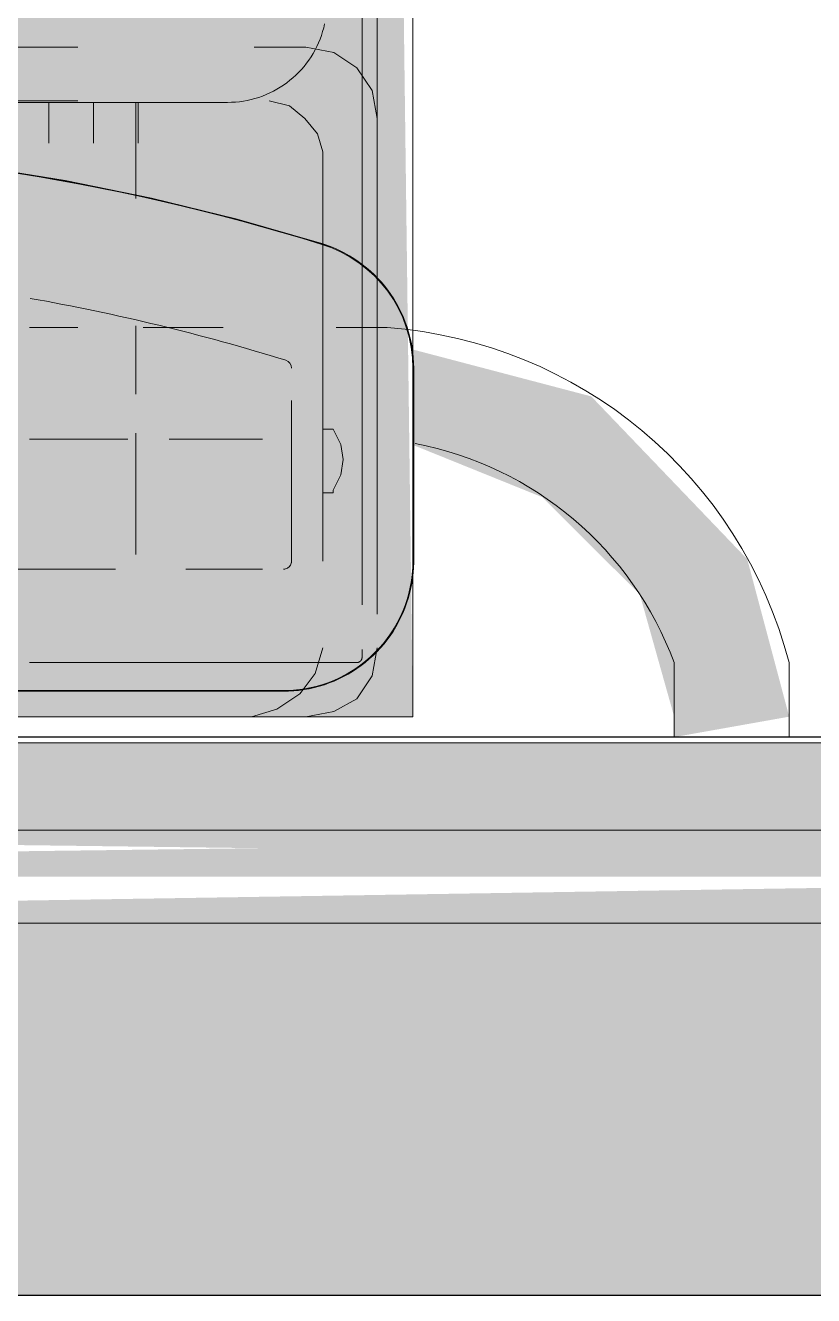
# Model space of a CAD drawing. Header units: metres. Extents: x 5 to 242, y -3 to 162.
# Drawn here: x 184.5032 to 184.7149, y 80.4457 to 80.7868 of the extents above; entities that cross this region are included whole.
import ezdxf

# ---------------------------------------------------------------- set-up
doc = ezdxf.new("R2010")
doc.units = ezdxf.units.M
doc.layers.add('1053_ARQ_BASE_MATADOURO_dwg', color=7, linetype='Continuous', lineweight=5, true_color=0x767676)
for name, color, linetype, lineweight in [('A-EQUIPAMENTOS', 7, 'Continuous', 5), ('A-PAREDE', 7, 'Continuous', 30), ('A-WALL', 7, 'Continuous', 9), ('A_lay', 7, 'Continuous', 5), ('P-PIPE', 7, 'Continuous', 5), ('P-SANR-FIXT', 7, 'Continuous', 5)]:
    doc.layers.add(name, color=color, linetype=linetype, lineweight=lineweight)

# ---------------------------------------------------------------- blocks, each defined once
blk = doc.blocks.new('UT_Bacia com caixa acoplada - UT_Bacia com caixa acoplada-3640155-TÉRREO 1_20')
at = {"layer": 'P-SANR-FIXT', "color": 9, "true_color": 0xc0c0c0}
for p, q in [((0.1861473656080434, 0.09910397061041332), (0.1861473656080434, 0.4288368561510854)), ((-0.1499999999999312, 0.1704735377196123), (0.1500000000002085, 0.1704735377196816)), ((0.1019999999999994, 0.1595600000000009), (0.1019999999999994, 0.1704400000000009)), ((0.1019999999999994, 0.1595600000000009), (0.1019999999999994, 0.1704400000000009)), ((0.1019999999999994, 0.1704400000000009), (0.1019999999999994, 0.1595600000000009)), ((0.1019999999999994, 0.1704400000000009), (0.1019999999999994, 0.1595600000000009)), ((0.1139999999999994, 0.1704400000000009), (0.1139999999999994, 0.1595600000000009)), ((0.1139999999999994, 0.1704400000000009), (0.1139999999999994, 0.1595600000000009)), ((0.1139999999999994, 0.1595600000000009), (0.1139999999999994, 0.1704400000000009)), ((0.1139999999999994, 0.1595600000000009), (0.1139999999999994, 0.1704400000000009)), ((0.1259999999999994, 0.1595600000000009), (0.1259999999999994, 0.1704400000000009)), ((0.1259999999999994, 0.1595600000000009), (0.1259999999999994, 0.1704400000000009)), ((0.1997989407787032, 0.04729894077870239), (0.1997989407787032, 0.09910397061031756)), ((0.1998394813192439, 0.09910397061031756), (0.1998394813192438, 0.04729894077870239)), ((0.2000008217272131, 0.04729894077884037), (0.2000008217272131, 0.09910397061034401)), ((0.1672043461841085, 0.04729894077870246), (0.1672043461841086, 0.09040602553514088)), ((0.1672043461841086, 0.04729894077870244), (0.1672043461841087, 0.09040602553514086)), ((-0.1649999999999998, 0.01249999999999924), (0.165, 0.01249999999999924)), ((0.165, 0.01245945945945865), (-0.1649999999999999, 0.01245945945945865)), ((-0.1649999999999105, 0.01229811905153783), (0.1649999999999105, 0.01229811905160714))]:
    blk.add_line(p, q, dxfattribs=at)
at = {"layer": 'P-SANR-FIXT', "color": 254, "true_color": 0xd3d3d3}
for p, q in [((0.1254039361197465, 0.1446237028165164), (0.1254039361198851, 0.170549498954668)), ((0.1861473656080434, 0.03550016951446396), (0.1861473656080434, 0.09910397061041332)), ((0.1672043461841086, 0.09040602553514086), (0.1672043461841085, 0.04729894077870246)), ((0.1672043461841087, 0.09040602553514086), (0.1672043461841086, 0.04729894077870245)), ((-0.1198088111199559, 0.04509459459459392), (0.1199188116888426, 0.04509459459459393)), ((-0.1198088111199559, 0.04509459459459381), (0.1199188116888426, 0.04509459459459381)), ((0.1388199836378742, 0.04509459459459395), (0.1593711800682697, 0.04509459459459395)), ((0.1388199836378743, 0.04509459459459381), (0.1593711800682698, 0.04509459459459381)), ((0.1861473656079048, 0.02148769150350818), (0.186147365608182, 0.02356000000010899)), ((0.1691056121096896, 0.02000242522449371), (0.1644025596613581, 0.02000242522442441)), ((0.1650000000001877, 0.02000242522449371), (0.1791942856516951, 0.02000242522449371))]:
    blk.add_line(p, q, dxfattribs=at)
at = {"layer": 'P-SANR-FIXT', "color": 254, "true_color": 0xe9e9e9}
for p, q in [((0.1254039361197465, 0.09214260642078825), (0.1254039361197465, 0.110442718001934)), ((0.1254039361197465, 0.04908992771106514), (0.1254039361197465, 0.08160507972351698)), ((0.1199188116888426, 0.04509459459459393), (-0.1198088111199559, 0.04509459459459392)), ((0.1199188116888426, 0.04509459459459381), (-0.1198088111199559, 0.04509459459459381)), ((0.1593711800682698, 0.04509459459459395), (0.1388199836378742, 0.04509459459459395)), ((0.1593711800682698, 0.04509459459459381), (0.1388199836378742, 0.04509459459459381))]:
    blk.add_line(p, q, dxfattribs=at)
at = {"layer": 'P-SANR-FIXT', "color": 254, "true_color": 0xe0e0e0}
for p, q in [((0.09680886904692707, 0.02000242522449371), (0.1649999999999105, 0.02000242522449371)), ((0.1083004234525761, 0.02000242522449371), (0.1239104824909016, 0.02000242522449371))]:
    blk.add_line(p, q, dxfattribs=at)
at = {"layer": 'P-SANR-FIXT', "color": 9, "true_color": 0xc0c0c0, "flags": 128}
for points in [[(0.1500000000002085, 0.1704735377196816), (0.1510660254541559, 0.1704948610718782), (0.1521303454950132, 0.1705587970159013), (0.1531912574374757, 0.1706652432677602), (0.1542470640486223, 0.170814029536082), (0.1552960762636416, 0.1710049177948207), (0.1563366158860354, 0.1712376026633179), (0.1573670182749305, 0.1715117118953771), (0.1583856350061949, 0.1718268069748581), (0.1593908365099898, 0.1721823838166129), (0.1603810146790762, 0.1725778735738015), (0.1613545854388656, 0.1730126435470158), (0.1623099912842055, 0.1734859981971498), (0.1632457037695924, 0.1739971802576516), (0.1641602259544761, 0.1745453719462949), (0.1650520947985278, 0.1751296962733517), (0.1659198835017414, 0.1757492184445728), (0.1667622037877067, 0.1764029473564793), (0.1675777081229844, 0.1770898371824431), (0.1683650918752173, 0.1778087890451876), (0.1691230953979179, 0.1785586527751564), (0.1698505060477543, 0.1793382287503131), (0.1705461601219991, 0.1801462698153629), (0.1712089447232094, 0.1809814832770699), (0.1718377995372768, 0.1818425329719263), (0.1724317185303931, 0.1827280414041659), (0.1729897515591092, 0.1836365919493379), (0.1735110058896062, 0.184566731120115), (0.1739946476260404, 0.1855169708924659), (0.1744399030447745, 0.1864857910853289), (0.1748460598324149, 0.1874716417931648), (0.1752124682243299, 0.1884729458650125), (0.1755385420455877, 0.1894881014281755), (0.1758237596475246, 0.1905154844500257), (0.1760676647427128, 0.191553451337162)], [(0.1753658744908902, 0.1325345878290164), (0.1526089801756771, 0.139094959661913), (0.1296079440471254, 0.1447400508452551), (0.1063995628560449, 0.1494608304373936), (0.08302096506209419, 0.1532497461980049), (0.05950955143403117, 0.1561007366701151), (0.03590293521848034, 0.158009240877254), (0.01223888196537009, 0.1589722056196572), (-0.01144475088794461, 0.1589880903591926), (-0.03511007458128479, 0.1580568696837236), (-0.05871922964517835, 0.1561800333476513), (-0.08223444646781901, 0.1533605838887754), (-0.1056181057181511, 0.1496030318247302), (-0.128832798530412, 0.1449133884373125), (-0.1518413863475624, 0.1392991561554432), (-0.174607060337807, 0.1327693165532575), (-0.1753658744908902, 0.1325345878290164)], [(0.2000008217272131, 0.09910397061034401), (0.1999728248030897, 0.1005036301671578), (0.1998888788196287, 0.1019010505674407), (0.1997491180728681, 0.1032939962363356), (0.1995537661496088, 0.1046802387579675), (0.1993031355718882, 0.1060575604402071), (0.1989976272946682, 0.1074237578621089), (0.1986377300663026, 0.1087766453991029), (0.1982240196455459, 0.1101140587198413), (0.1977571578806492, 0.1114338582483237), (0.1972378916509562, 0.1127339325868659), (0.1966670516718347, 0.1140122018937451), (0.1960455511651573, 0.1152666212108065), (0.1953743843993551, 0.1164951837348659), (0.1946546250982083, 0.1176959240277785), (0.1938874247225362, 0.1188669211612234), (0.1930740106299116, 0.1200063017897592), (0.1922156841089367, 0.1211122431473687), (0.1913138182993065, 0.1221829759636807), (0.1903698559935019, 0.1232167872947406), (0.1893853073300921, 0.1242120232629242), (0.1883617473768445, 0.1251670917028758), (0.187300813611404, 0.1260804647089659), (0.1862042033013437, 0.1269506810791408), (0.1850736707895467, 0.1277763486529453), (0.1839110246865832, 0.1285561465383129), (0.182718124978121, 0.1292888272249071), (0.1814968800494491, 0.1299732185800618), (0.1802492436318273, 0.1306082257236491), (0.1789772116774526, 0.1311928327795167), (0.1776828191659544, 0.1317261045010715), (0.1763681368493479, 0.1322071877676106), (0.1753658744908902, 0.1325345878290164)], [(0.1649999999999105, 0.01229811905160714), (0.1663996595567936, 0.0123261159757305), (0.1677970799570765, 0.01241006195912214), (0.1691900256259021, 0.0125498227060214), (0.170576268147742, 0.01274517462907279), (0.1719535898299815, 0.01299580520693198), (0.1733197872515368, 0.01330131348408268), (0.1746726747887387, 0.01366121071251764), (0.1760100881094772, 0.01407492113334356), (0.1773298876379595, 0.01454178289824031), (0.1786299619765017, 0.01506104912779465), (0.1799082312833809, 0.01563188910705485), (0.1811626506006502, 0.01625338961359357), (0.1823912131244324, 0.01692455637946514), (0.1835919534175529, 0.01764431568068121), (0.1847629505507899, 0.01841151605621472), (0.1859023311795336, 0.01922493014890861), (0.1870082725370045, 0.02008325666981418), (0.1880790053533165, 0.02098512247965227), (0.1891128166844457, 0.02192908478538757), (0.1901080526526293, 0.02291363344879737), (0.1910631210925116, 0.02393719340197567), (0.1919764940986017, 0.02499812716741617), (0.1928467104687767, 0.02609473747740722), (0.1936723780424425, 0.02722526998934282), (0.1944521759278101, 0.0283879160923063), (0.1951848566145429, 0.0295808158006992), (0.1958692479696976, 0.03080206072937108), (0.196504255113077, 0.03204969714699291), (0.1970888621692218, 0.03332172910143691), (0.1976221338907766, 0.03461612161286576), (0.198103217157385, 0.03593080392947232), (0.1985313423377811, 0.03726367283990949), (0.1989058245238073, 0.0386125960383908), (0.199226064623192, 0.03997541553546198), (0.1994915503206503, 0.04134995111063181), (0.1997018568949723, 0.04273400380027852), (0.1998566479012469, 0.04412535941521801), (0.1999556757064387, 0.04552179208336002), (0.1999987818873295, 0.0469210678102445), (0.2000008217272131, 0.04729894077884037)]]:
    blk.add_lwpolyline(points, dxfattribs=at)
at = {"layer": 'P-SANR-FIXT', "color": 254, "true_color": 0xd3d3d3, "flags": 128}
for points in [[(0.1861473656079048, 0.02148769150350818), (0.1861461775534535, 0.02142829669394869), (0.1861426152901244, 0.02136899690336359), (0.1861366845174369, 0.021309886998814), (0.1861283947226239, 0.02125106154360383), (0.1861177591681568, 0.0211926146457823), (0.1861047948685984, 0.02113463980796332), (0.1860895225638516, 0.02107722977769918), (0.1860719666863097, 0.02102047639847806), (0.1860521553219074, 0.02096447046390949), (0.1860301201641039, 0.02090930157121675), (0.1860058964653701, 0.02085505797909536), (0.1859795229774489, 0.02080182646571029), (0.1859510418928632, 0.0207496921900196), (0.1859204987750581, 0.02069873855580099), (0.185887942486741, 0.02064904707810401), (0.1858534251107365, 0.02060069725247431), (0.1858170018676548, 0.02055376642840547), (0.1857787310269054, 0.02050832968528575), (0.1857386738135531, 0.02046445971208723), (0.1856968943107389, 0.02042222669162893), (0.1856534593566954, 0.02038169818747356), (0.1856084384381571, 0.02034293903671496), (0.1855619035787826, 0.02030601124574569), (0.1855139292245261, 0.02027097389094506), (0.1854645921242973, 0.02023788302498088), (0.1854139712068776, 0.02020679158588318), (0.18536214745465, 0.02017774931332569), (0.1853092037748327, 0.02015080266899604), (0.1852552248657234, 0.0201259947615401), (0.1852002970825277, 0.02010336527836735), (0.1851445082977822, 0.02008295042182235), (0.1850879477614995, 0.02006478285145495), (0.1850307059585422, 0.02004889163121097), (0.1849728744636395, 0.02003530218403848), (0.1849145457948798, 0.02002403624982053), (0.1848558132655398, 0.02001511185176296), (0.1847967708352208, 0.02000854326707904), (0.1847375129593209, 0.02000434100411931), (0.1846781344375384, 0.0200025117854615)], [(0.1769640175244982, 0.02000242522449371), (0.1749413161251225, 0.0200024252243551), (0.1726915698225563, 0.02000242522442441), (0.1702183777307382, 0.02000242522449371), (0.1691056121096896, 0.02000242522449371)], [(0.1826626773283315, 0.02000242522442441), (0.1835244688098337, 0.02000242522442441), (0.1841454841747112, 0.02000242522449371), (0.1845247299307324, 0.02000242522449371), (0.1846615993658448, 0.02000242522449371)], [(0.1846620993288903, 0.02000242522442441), (0.1845408012874654, 0.0200024252243551), (0.1841771012142275, 0.02000242522442441), (0.1835715809519468, 0.02000242522449371), (0.1827252092034101, 0.02000242522449371)]]:
    blk.add_lwpolyline(points, dxfattribs=at)
at = {"layer": 'P-SANR-FIXT', "color": 254, "true_color": 0xe0e0e0, "flags": 128}
for points in [[(0.1644025596613581, 0.02000242522442441), (0.1593392881395015, 0.02000242522442441), (0.1539238976987861, 0.02000242522442441), (0.1481650518083585, 0.02000242522442441), (0.1420719633933641, 0.02000242522442441), (0.1356543800953408, 0.02000242522442441), (0.1289225686786555, 0.02000242522442441), (0.1218872986054361, 0.02000242522442441), (0.1213221542358835, 0.02000242522449371)], [(0.1827252092034101, 0.02000242522449371), (0.181639339983181, 0.02000242522442441), (0.1803157104503407, 0.02000242522442441), (0.178756438129834, 0.02000242522442441), (0.1769640175244982, 0.02000242522449371)]]:
    blk.add_lwpolyline(points, dxfattribs=at)
at = {"layer": 'P-SANR-FIXT', "color": 9, "true_color": 0xc0c0c0}
for centre, radius, start, end in [((1.624300693947589e-15, -0.4330317257974887), 0.5919690886741392, 72.77283756524945, 107.2271624347516), ((1.658140291738164e-15, -0.4330317257974888), 0.5919285481335987, 72.77283756524913, 107.2271624347512), ((0.165, 0.0991039706103174), 0.03479894077870305, 359.9999999999995, 72.77283756525519), ((0.1650000000000001, 0.0991039706103174), 0.03483948131924376, 2.510521122251465e-13, 72.77283756525581), ((0.165, 0.04729894077870246), 0.03479894077870315, 269.9999999999993, 359.9999999999992), ((0.165, 0.04729894077870246), 0.03483948131924378, 269.9999999999996, 359.9999999999996)]:
    blk.add_arc(centre, radius, start, end, dxfattribs=at)
at = {"layer": 'P-SANR-FIXT', "color": 254, "true_color": 0xd3d3d3}
for centre, radius, start, end in [((1.632760593395233e-15, -0.4330317257974887), 0.559333953539004, 72.77283756524872, 80.01492017826904), ((1.632760593395233e-15, -0.4330317257974887), 0.5593339535390041, 72.77283756524908, 80.01492017826939), ((0.1650000000000001, 0.0991039706103174), 0.002204346184108491, 359.9999999999991, 72.7728375652475), ((0.1650000000000001, 0.0991039706103174), 0.002204346184108494, 0, 72.77283756524767), ((0.1650000000000001, 0.0991039706103174), 0.002204346184108613, 0, 72.77283756525547), ((0.1650000000000001, 0.0991039706103174), 0.002204346184108613, 0, 72.77283756525547), ((0.165, 0.04729894077870246), 0.00220434618410855, 269.9999999999988, 4.452776554048923e-13), ((0.165, 0.04729894077870246), 0.002204346184108606, 269.9999999999994, 359.9999999999994), ((0.165, 0.04729894077870246), 0.002204346184108609, 269.9999999999994, 359.9999999999995), ((0.165, 0.04729894077870246), 0.002204346184108552, 284.9999999999995, 345.0000000000002)]:
    blk.add_arc(centre, radius, start, end, dxfattribs=at)
at = {"layer": 'P-SANR-FIXT', "color": 254, "true_color": 0xe9e9e9}
for centre, radius, start, end in [((1.632760593395233e-15, -0.4330317257974887), 0.5593339535390044, 72.77283756524912, 80.0149201782694), ((1.632760593395233e-15, -0.4330317257974887), 0.5593339535390045, 72.77283756524947, 80.01492017826976), ((0.165, 0.04729894077870246), 0.002204346184108559, 269.9999999999989, 284.9999999999995)]:
    blk.add_arc(centre, radius, start, end, dxfattribs=at)
at = {"layer": 'P-SANR-FIXT', "color": 254, "true_color": 0xe0e0e0}
blk.add_arc((0.165, 0.04729894077870246), 0.002204346184108559, 345, 8.014997797288062e-13, dxfattribs=at)
blk = doc.blocks.new('1053_ARQ_BASE_MATADOURO_dwg_acoplada-V32-TÉRREO 1_20')
at = {"layer": 'A-EQUIPAMENTOS', "true_color": 0xe2e2e2}
blk.add_hatch(color=254, dxfattribs=at).paths.add_polyline_path([(0.1997697473786175, -0.00548975493908747), (0.1932022283677692, -0.5155492434717033), (0.1644932581745656, -0.579254661522635), (0.1301240513132656, -0.6172043944300835), (0.06636057288272423, -0.6526861470409915), (-0.004604764543482816, -0.6649615169415541), (-0.0926122259146363, -0.6426360565499764), (-0.1350053938469901, -0.6134636873022573), (-0.1883187893493643, -0.5364160793739513), (-0.2002441260315009, -0.4896561183550545), (-0.2002302685026036, -0.005489825880086755)])
at = {"layer": 'A-EQUIPAMENTOS', "color": 9, "true_color": 0xc3c3c3}
for p, q in [((0.1901999797754466, -0.02394573531653223), (0.18883287011793, -0.01642663219984425)), ((0.1901999797754466, -0.09910409894018249), (0.1901999797754466, -0.03297610276024644)), ((0.1997697473786175, -0.04729906910632253), (0.1997697473786175, -0.09899340442211887))]:
    blk.add_line(p, q, dxfattribs=at)
at = {"layer": 'A-EQUIPAMENTOS', "color": 254, "true_color": 0xd5d5d5}
blk.add_line((0.1755577805664176, -0.09910409894357836), (0.1755577805666948, -0.04729906911193612), dxfattribs=at)
at = {"layer": 'A-EQUIPAMENTOS', "color": 253, "true_color": 0xaaaaaa}
for p, q in [((0.1997697473786175, -0.09899340442211887), (0.1997697473787561, -0.4897107035869385)), ((0.190199979775258, -0.1626860492531819), (0.190199979775258, -0.4897107035869795))]:
    blk.add_line(p, q, dxfattribs=at)
at = {"layer": 'A-EQUIPAMENTOS', "color": 253, "true_color": 0xaaaaaa, "flags": 128}
for points in [[(-0.2002302526214302, -0.4897107035869385), (-0.2002302526212916, -0.1278460692933404), (-0.2043315815941187, -0.1278460692934097), (-0.2043315815941187, -0.095035437511278), (-0.2002302526214302, -0.0950354375112087), (-0.2002302526214302, -0.00548975493908747), (-0.1758182758470433, -0.00548975493908747), (-0.1743064813424491, -0.005489754939156774), (-0.1722558168559663, -0.005489754939156774), (-0.1700770061750111, -0.005489754939156774), (-0.162686049252934, -0.005489754939156774), (2.772139851003885e-13, -0.00548975493908747), (0.1640531589110051, -0.005489754939156774), (0.1715111766027952, -0.00548975493908747), (0.1977190828922732, -0.00548975493908747), (0.1997697473786175, -0.00548975493908747), (0.1997697473786175, -0.007251202221284075), (0.1997697473786175, -0.009217759091989138), (0.1997697473786175, -0.04729906910632253)], [(0.1697577729498087, -0.0121110628546392), (0.1694057871073848, -0.01164174839825882), (0.1632537936480749, -0.007540419425501023), (0.1564182453602145, -0.00548975493908747)], [(0.18883287011793, -0.01642663219984425), (0.1847315411451029, -0.01027463874067289), (0.1785795476860702, -0.006856864596742708), (0.171060444569105, -0.005489754939156774)], [(0.1785795476860702, -0.1838975652545023), (0.1847315411452415, -0.1797962362818138), (0.18883287011793, -0.1736442428226425), (0.1901999797755853, -0.1661251397058159), (0.1901999797754466, -0.09910409894018249)]]:
    blk.add_lwpolyline(points, dxfattribs=at)
at = {"layer": 'A-EQUIPAMENTOS', "color": 9, "true_color": 0xc3c3c3, "flags": 128}
for points in [[(0.1755577805664176, -0.02394573531660153), (0.1735071160800733, -0.01711018702867186), (0.1697577729498087, -0.0121110628546392)], [(0.1783492950643173, -0.0827314505929353), (0.1803999595508001, -0.07863012162010818), (0.1810835143796277, -0.07452879264735039)], [(0.1612031291618692, -0.1709100235074706), (0.1666715677920743, -0.1695429138498153), (0.1707728967650401, -0.1661251397059545), (0.1741906709089009, -0.162023810733058), (0.1755577805664176, -0.1572389269316113), (0.1755577805664176, -0.09910409894357836)], [(0.1571461034234431, -0.1852646749122961), (0.1710604445693822, -0.1852646749122268), (0.1785795476860702, -0.1838975652545023)]]:
    blk.add_lwpolyline(points, dxfattribs=at)
at = {"layer": 'A-EQUIPAMENTOS', "color": 254, "true_color": 0xe1e1e1, "flags": 128}
blk.add_lwpolyline([(0.1783492950644559, -0.06632613470183478), (0.1783492950643173, -0.06564257987307646), (0.1776657402356283, -0.06564257987307646), (0.175615075749284, -0.06564257987300716)], dxfattribs=at)
at = {"layer": 'A-EQUIPAMENTOS', "color": 254, "true_color": 0xd5d5d5, "flags": 128}
for points in [[(0.1810835143796277, -0.07452879264735039), (0.1803999595508001, -0.07042746367459259), (0.1783492950644559, -0.06632613470183478)], [(0.1756150757491454, -0.0827314505929353), (0.1776657402354896, -0.08273145059286599), (0.1783492950643173, -0.0827314505929353)], [(-0.1097812759393906, -0.1709100235074013), (-0.02426911381670652, -0.1709100235074013), (-0.0002302526211984514, -0.1709100235074706), (0.02380860857417101, -0.1709100235074706), (0.1097812744905317, -0.1709100235074706)], [(-0.1097812759359254, -0.1852646749122268), (-0.02455666162104863, -0.1852646749121575), (-0.0002302526213370584, -0.1852646749121575), (0.02409615637837451, -0.1852646749121575), (0.1097812744937197, -0.1852646749122268)]]:
    blk.add_lwpolyline(points, dxfattribs=at)
blk = doc.blocks.new('1053_ARQ_BASE_MATADOURO_dwg_A$C51235BF3-4039629-TÉRREO 1_20')
at = {"layer": 'A-EQUIPAMENTOS', "true_color": 0xe2e2e2}
h = blk.add_hatch(color=254, dxfattribs=at)
h.paths.add_polyline_path([(0.001627097604947267, 0.1103316731750027), (0.03252464786073506, 0.1003316789861377), (0.04294929664916308, 0.06711125300136464), (0.07827734073019274, 0.03689087583243163), (0.1021017206080058, 0.03033174516742347), (0.297913156145559, 0.02035706310672031), (0.293811893789193, 0.0003317482766276953), (0.06308623029014852, 0.01089390298527978), (0.03626650298621534, 0.0279185228962042), (0.00696592560873687, 0.07205714328213017), (0.001627097604947267, 0.1003316789861377)])
h.paths.add_polyline_path([(0.7681110153918294, 0.1103316247462739), (0.7990085657223263, 0.1048419778010921), (0.7877343411843774, 0.06253360436976382), (0.745843223338091, 0.01882288304584545), (0.6979132412328356, 0.006226888771802623), (0.6979829578296489, 0.03187608908820021), (0.7326968719830206, 0.04590326353814344), (0.7588779297559595, 0.07199615843614902), (0.7681110153918294, 0.1048419778010921)])
at = {"layer": 'A-EQUIPAMENTOS', "color": 253, "true_color": 0xaaaaaa}
for p, q in [((0.768111015408067, 0.09033163078129293), (0.768111015408067, 0.1103315427899361)), ((0.7990085656929296, 0.09033162519335747), (0.7990085656929296, 0.1103315390646458)), ((0.6773377602317877, 0.0003317482769489289), (0.6910290277737658, 0.0003317482769489289))]:
    blk.add_line(p, q, dxfattribs=at)
at = {"layer": 'A-EQUIPAMENTOS', "color": 254, "true_color": 0xe1e1e1}
for p, q in [((0.5949523595676253, 0.03033174574375153), (0.6079247551086421, 0.03033174574375153)), ((0.6324630144992007, 0.03033174574375153), (0.6575096187622523, 0.03033174574375153)), ((0.594952359567658, 0.0003317482769489289), (0.6079247497949721, 0.0003317482769489289)), ((0.6254778368090362, 0.0003317482769489289), (0.6469701768007621, 0.0003317482769489289))]:
    blk.add_line(p, q, dxfattribs=at)
at = {"layer": 'A-EQUIPAMENTOS', "color": 254, "true_color": 0xeaeaea}
blk.add_line((0.6079247551086421, 0.03033174574375153), (0.621360918144429, 0.03033174574375153), dxfattribs=at)
at = {"layer": 'A-EQUIPAMENTOS', "color": 253, "true_color": 0xaaaaaa}
for centre, radius, start, end in [((0.6820759854454082, 0.1208487115800381), 0.1208491658938303, 274.2486178663262, 345.3731910626143), ((0.6810312305751722, 0.1226894240826368), 0.09289734084292371, 280.8648657057404, 339.615542531289)]:
    blk.add_arc(centre, radius, start, end, dxfattribs=at)
blk = doc.blocks.new('1053_ARQ_BASE_MATADOURO_dwg_arq geral tgov-4039641-TÉRREO 1_20')
at = {"layer": 'A_lay', "true_color": 0xaaaaaa}
h = blk.add_hatch(dxfattribs=at)
h.set_pattern_fill('FP_8', color=253, style=0, pattern_type=2)
h.set_pattern_definition([(90, (-0.43, 0), (-0.6125, 3.750480822388769e-17), []), (180, (-0.43, 0), (-7.500961644777538e-17, -0.6125), [])])
h.paths.add_polyline_path([(27.30238928855574, -2.570337811494885), (27.30238937691326, -2.549518608942575), (27.27170287193943, -2.571677469851309)])
h.paths.add_polyline_path([(27.23822966532328, -2.59033772349337), (27.30238937691326, -2.580337723717119), (27.29379406891231, -2.571677469851309), (27.23822966532328, -2.580337723716772)])
h.paths.add_polyline_path([(27.32091238264821, -2.525965454940867), (27.21503976300813, -2.507924567626908), (27.23822966532328, -2.570060466046458), (27.3153142934517, -2.536052139757021)])
h.paths.add_polyline_path([(27.33702868479713, -2.507924560315667), (27.24948530999141, -2.507924567626908), (27.32330953657504, -2.523282083373458)])
h.paths.add_polyline_path([(27.35672808598422, -2.493883603560227), (27.30917311955471, -2.505130035378814), (27.33702868479713, -2.507924560315667), (27.35146937251414, -2.497631827763021)])
h.paths.add_polyline_path([(28.10761325127302, -2.59033772349337), (28.29720073472716, -2.590108266568483), (28.29720073472716, -2.288682321495872), (28.25102760361237, -2.280115678572733), (28.20579604516367, -2.240221685331974), (28.18822958313699, -2.190702740465429), (28.19446005173016, -1.562142776500971), (28.22696289356251, -1.515864624170971), (28.27822947128213, -1.491993300877198), (28.29720073472716, -1.480848711485588), (28.29720073472716, -0.9399725446003617), (28.19719208204478, -0.9432622871225674), (28.1012234701782, -0.9048821855126955), (28.03043415518346, -0.833610063418571), (27.99355571237706, -0.741401484566017), (27.98966289051424, -0.6403377242384451), (27.37822966801479, -0.640337720513105), (27.37822966801479, -0.5203377028738678), (26.37822966848046, -0.5203377027062227), (26.3782296684806, -0.6403377205132437), (26.29822966561201, -0.6403377242384451), (26.3082296655049, -1.700337722895588), (26.34143168639425, -1.710337722673849), (26.39822966614167, -1.740337724016147), (26.39822966614181, -1.790337722748332), (26.72322966542578, -1.797036452409413), (26.74652595621946, -1.827396769664814), (26.74822966486706, -1.896120293065727), (26.75034599474699, -2.178598902247873), (26.77892799903305, -2.18620589653486), (26.80204625579697, -2.207883884828566), (26.81187604373739, -2.238013011030085), (26.80204625579697, -2.275396666369514), (26.77892799848694, -2.297440653647989), (26.75640653562739, -2.309896412533158), (26.75640653562739, -2.490337723865899), (27.59457417309751, -2.480337688741538), (27.59903291879087, -2.099153452963385), (27.63298705113791, -2.011691849101142), (27.66554176331439, -1.975038405736559), (27.75067084228451, -1.930644782104437), (27.84667996766407, -1.930644784794521), (27.93180906236677, -1.975038358556055), (27.9867639639285, -2.053763900475664), (27.99867552054115, -2.100627074017978), (27.99867552054115, -2.481047791899365), (28.05964020906427, -2.508580337152264), (28.08934763992802, -2.543755948195454), (28.09977084872673, -2.590337669476978)])
h.paths.add_polyline_path([(27.21472966601155, -2.57033772394066), (27.22822966538299, -2.570337723717156), (27.21472966601155, -2.556837724298312)])
h.paths.add_polyline_path([(27.10763988865114, -1.896120293065727), (27.10738417087107, -1.840337721630767), (27.10763988865087, -1.786941532477381), (27.13519055501113, -1.786943826824236), (27.13519055501113, -1.895993994118247)])
h.paths.add_polyline_path([(27.5322273623899, -1.894173905253204), (27.5322273623899, -1.78499514463173), (27.55977861837072, -1.784997439011712), (27.55977802886645, -1.894047606303644), (27.54743351784029, -1.894104196541742)])
h.paths.add_polyline_path([(26.34822966632793, -1.890337724238473), (26.3366841162531, -1.815337722019132), (26.29822966561201, -1.780337722971803), (26.29906685458076, -1.890337724238473), (26.32751898751483, -1.890337724238473)])
h.paths.add_polyline_path([(26.34993337514103, -1.827396769560304), (26.34822966632793, -1.809970794347885), (26.34158136079173, -1.817275883530627), (26.34822966635718, -1.825332232586388)])
h.paths.add_polyline_path([(26.35492839631336, -1.815337722019132), (26.35492839631336, -1.800376931998233), (26.34993337514103, -1.810556824047489), (26.35116963635764, -1.81174009005151)])
h.paths.add_polyline_path([(26.37322966643426, -1.797036452238996), (26.3817296649073, -1.756837723866179), (26.31822966539779, -1.756837723866179), (26.32356139766109, -1.772925913601619), (26.36293980771686, -1.792041431427745)])
h.paths.add_polyline_path([(26.36287432743611, -1.804982383168739), (26.36176463174289, -1.792041431427745), (26.35492839631336, -1.799320135466619)])
h.paths.add_polyline_path([(27.34786234283843, -1.771114109083856), (27.27506703080172, -1.758372414856962), (27.24850880610778, -1.720935761928466), (27.24850880610778, -1.661817016482664), (27.29181939852016, -1.604163127019779), (27.30299252830456, -1.591215172782347), (27.34174817998438, -1.595922693610054), (27.38442353496812, -1.633975697681103), (27.40751240786643, -1.672555740922409), (27.40751240786643, -1.740424253913242), (27.36061478615749, -1.769272857043144)])
h.paths.add_polyline_path([(26.37822966848046, -1.723837723866169), (26.36771018444454, -1.720857204110959), (26.31822966516493, -1.710337722673849), (26.31822966535953, -1.723837723866169), (26.36472966468926, -1.723837723866169)])
h.paths.add_polyline_path([(27.00924989418161, -1.531367190181975), (27.04515698245494, -1.304114483262496), (27.0513252682018, -1.218650637937614), (27.06215617700445, -1.219517212085204), (27.11111863527918, -1.236479954793894), (27.07218378728038, -1.358126250678846), (27.06215617700445, -1.362774069362739), (27.04972988164891, -1.371627539583906), (27.0104497815099, -1.52617881819588)])
h.paths.add_polyline_path([(27.03278437361595, -1.638537568971341), (26.99851050542205, -1.580173972994081), (27.01996065094158, -1.52617881819588), (27.05518459273101, -1.527334154423588), (27.06215617700445, -1.593679527359683), (27.04755996844133, -1.620329000531378)])
h.paths.add_polyline_path([(27.60075402515962, -1.36147697025427), (27.5715260721779, -1.347345711663173), (27.53765904333, -1.329645516350773), (27.53000316233393, -1.034688225015695), (27.50221530906876, -1.00358486920573), (27.45498828729634, -0.926453018560787), (27.42457038350416, -0.9476123116908768), (27.39385051503356, -1.019324280321373), (27.39391229092156, -0.932996639981612), (27.41437399073037, -0.9316525831817032), (27.41509064286956, -0.9005756843834012), (27.44735293951839, -0.8248050250110098), (27.46881365648804, -0.8248050250110792), (27.48434111347908, -0.833610063418571), (27.50347176703611, -0.882189171731489), (27.50920236491211, -0.925423641873755), (27.55623527632759, -0.9256554264573322), (27.55437428341266, -0.9603882190453288), (27.52443430386505, -0.9610707908867407), (27.53342753104519, -1.021757256239518), (27.55471980432057, -1.031945077292011), (27.61077329052339, -1.23418944269304), (27.55744003107286, -1.236479954793894), (27.55559536349049, -1.334182113408833), (27.58649260865066, -1.347345711663173), (27.59299987420028, -1.264206394820589), (27.61450489870572, -1.264237971976221), (27.60417896869154, -1.361010085456495)])
h.paths.add_polyline_path([(27.07582407910385, -1.347888682037427), (27.10108747344939, -1.266988560557174), (27.07166964875096, -1.266596270724885), (27.07552850680014, -1.342105028625217)])
h.paths.add_polyline_path([(27.55530783446642, -1.234443705465199), (27.60376582418137, -1.206167745962304), (27.55437428341266, -1.030797811224555), (27.55527779075793, -1.227889936561789)])
at = {"layer": 'A-PAREDE', "color": 253, "true_color": 0xaaaaaa}
blk.add_line((28.29822966561187, -2.740337723866105), (24.19822966551874, -2.740337723866105), dxfattribs=at)
at = {"layer": 'A-PAREDE', "color": 253, "true_color": 0xaaaaaa, "flags": 128}
blk.add_lwpolyline([(28.29822966561187, -2.590337723493576), (26.29822966561187, -2.590337723493576), (26.29822966561187, -0.6403377242386341), (26.34822966565844, -0.6403377242386341), (26.34822966565844, -0.49033772200346), (26.09822966565844, -0.49033772200346), (26.09822966565844, -0.6403377242386341), (26.148229665705, -0.6403377242386341), (26.148229665705, -2.590337723493576), (24.19822966551874, -2.590337723493576)], dxfattribs=at)
at = {"extrusion": (0, 0, -1), "zscale": -1}
for name, p, rotation in [('1053_ARQ_BASE_MATADOURO_dwg_acoplada-V32-TÉRREO 1_20', (-27.79890577413606, -2.590337812900723), 179.9999898619997), ('1053_ARQ_BASE_MATADOURO_dwg_A$C51235BF3-4039629-TÉRREO 1_20', (-27.30076227930838, -2.480006044730721), 180)]:
    blk.add_blockref(name, p, dxfattribs=dict(at, rotation=rotation))
blk = doc.blocks.new('1053_ARQ_BASE_MATADOURO_dwg-3625622-TÉRREO 1_20')
blk.add_blockref('1053_ARQ_BASE_MATADOURO_dwg_arq geral tgov-4039641-TÉRREO 1_20', (130.2097949645677, 83.1860339743535))

msp = doc.modelspace()

# ---------------------------------------------------------------- hatches: boundary and pattern name
at = {"layer": 'A-WALL', "true_color": 0xffd4aa, "transparency": 33554483}
h = msp.add_hatch(color=41, dxfattribs=at)
h.paths.add_polyline_path([(193.1567896733182, 80.44569625048727), (193.3067896732253, 80.44569625048727), (193.3067896732253, 80.59419625048731), (180.608289673295, 80.59419625048739), (180.608289673295, 80.44569625048734), (193.1067896704778, 80.44569625048727)])
h.paths.add_polyline_path([(180.9916495211326, 80.54612217728679), (180.7530689953626, 80.55496101205162), (180.756789673295, 80.57027032294408), (181.4402135657446, 80.56143148817927), (181.4402135657446, 80.54612217728679), (181.0563438183661, 80.54612217728679)])
h.paths.add_polyline_path([(184.8236042034415, 80.54612217728679), (184.2233657810785, 80.55496101205162), (184.2233657810785, 80.57027032294401), (184.9105103514603, 80.5614314881792), (184.9067896733183, 80.54612217728679), (184.8867896178859, 80.54612217728679)])
h.paths.add_polyline_path([(183.4037796727828, 80.54612217728679), (183.4037796727828, 80.57027032294401), (184.0915657644921, 80.5614314881792), (184.0915657644921, 80.54612217728679), (183.5155499689334, 80.54612217728679)])
h.paths.add_polyline_path([(181.6303086348507, 80.54612217728686), (181.5720135823309, 80.55496101205162), (181.5720135823309, 80.57027032294408), (182.2597996740402, 80.55976566216547), (182.2597996740402, 80.54612217728686), (182.0622677380857, 80.54612217728686)])
h.paths.add_polyline_path([(185.5968872375716, 80.5501221780309), (185.5037796732485, 80.55896101279572), (185.5145501854306, 80.5742703236882), (186.4988476450706, 80.56543148892338), (186.4988476450706, 80.5501221780309), (185.8567896732717, 80.5501221780309)])
h.paths.add_polyline_path([(186.6306476450707, 80.55012217803105), (186.6306476450707, 80.5742703236882), (187.4008896722841, 80.56543148892338), (187.4008896722841, 80.55012217803105), (186.7395815445961, 80.55012217803105)])
h.paths.add_polyline_path([(188.9581711259396, 80.55012217803105), (188.5643250399451, 80.55896101279586), (188.5643250399451, 80.5742703236882), (189.3329316995258, 80.56543148892338), (189.3329316995258, 80.55012217803105), (188.9595383222338, 80.55012217803105)])
h.paths.add_polyline_path([(188.432525039945, 80.55012217803105), (187.8137796733184, 80.55896101279586), (187.8137796733184, 80.5742703236882), (188.432525039945, 80.56543148892338), (188.432525039945, 80.55137093331231)])
h.paths.add_polyline_path([(189.9328771131869, 80.55012217803105), (189.4647316995257, 80.55896101279586), (189.4647316995257, 80.5742703236882), (189.9597996732952, 80.56543148892338), (189.9597996732952, 80.55012217803105)])
at = {"layer": 'P-PIPE', "true_color": 0x69503c}
for points in [[(184.8867896178859, 80.55819625011537), (184.9105103514603, 80.56902156766269), (184.9067896733183, 80.57027032294401), (184.2233657810785, 80.5614314881792), (184.2233657810785, 80.55819625011537), (184.8236042034415, 80.55819625011537)], [(184.6979076476343, 80.54612217728679), (184.9105103514603, 80.55496101205162), (184.9067896733183, 80.55819625011537), (184.2233657810785, 80.54737093256813), (184.2233657810785, 80.54612217728679), (184.6072355282475, 80.54612217728679)]]:
    msp.add_hatch(color=27, dxfattribs=at).paths.add_polyline_path(points)

# ---------------------------------------------------------------- linework, layer by layer
at = {"layer": 'A-WALL', "color": 253, "true_color": 0xaaaaaa}
for p, q in [((184.9057607424333, 80.59569625048721), (182.9067896733182, 80.59569625048724)), ((184.9072607424333, 80.59419625048722), (182.9067896733182, 80.59419625048723))]:
    msp.add_line(p, q, dxfattribs=at)
at = {"layer": 'A-WALL', "color": 253, "true_color": 0xbbb2aa}
msp.add_line((180.6067896732949, 80.44569625048726), (193.306789673225, 80.44569625048713), dxfattribs=at)
at = {"layer": 'P-PIPE'}
for p, q in [((184.9105103514603, 80.57069625011545), (184.2233657810785, 80.57069625011545)), ((184.2233657810785, 80.54569625011544), (184.9105103514603, 80.54569625011544))]:
    msp.add_line(p, q, dxfattribs=at)

# ---------------------------------------------------------------- block references
at = {"layer": '1053_ARQ_BASE_MATADOURO_dwg', "color": 253, "true_color": 0xaaaaaa}
msp.add_blockref('1053_ARQ_BASE_MATADOURO_dwg-3625622-TÉRREO 1_20', (26.39876504313851, 0), dxfattribs=at)
at = {"layer": 'P-SANR-FIXT', "color": 9, "true_color": 0xc0c0c0, "rotation": 1.010198601586461e-05}
msp.add_blockref('UT_Bacia com caixa acoplada - UT_Bacia com caixa acoplada-3640155-TÉRREO 1_20', (184.4074657810783, 80.59569628982646), dxfattribs=at)

doc.saveas('drawing.dxf')
